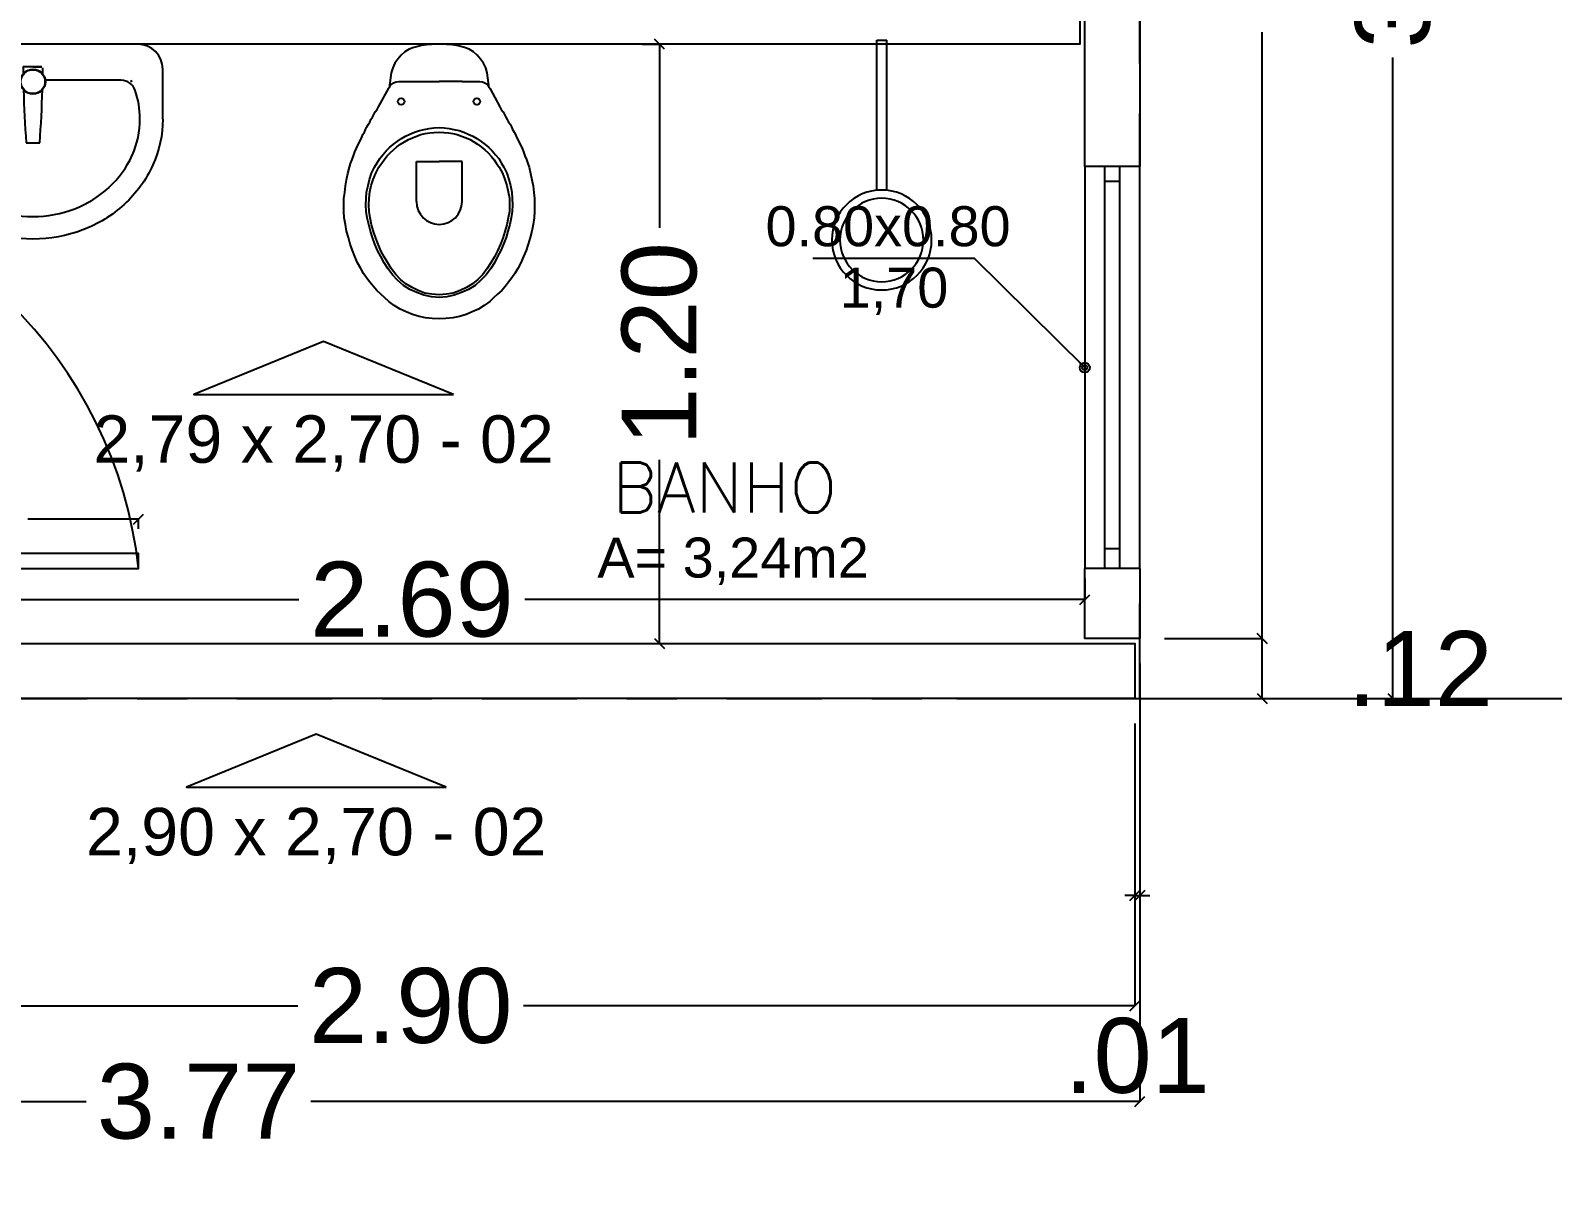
# Model space of a CAD drawing. Extents: x -135.4 to -46.2, y 65.4 to 86.5.
# Drawn here: x -100.199 to -97.15, y 70.349 to 72.639 of the extents above; entities that cross this region are included whole.
import ezdxf
from ezdxf.enums import TextEntityAlignment as Align

# ---------------------------------------------------------------- set-up
doc = ezdxf.new("R2010")
doc.units = 0
doc.header["$LTSCALE"] = 0.25
doc.header["$MEASUREMENT"] = 0
doc.header["$PDMODE"] = 34
doc.linetypes.add('DASHDOT', pattern=[25.4, 12.7, -6.35, 0, -6.35])
doc.layers.get('0').update_dxf_attribs({"linetype": 'CONTINUOUS'})
doc.layers.get('Defpoints').update_dxf_attribs({"linetype": 'CONTINUOUS'})
for name, color, linetype in [('1', 1, 'CONTINUOUS'), ('2', 2, 'CONTINUOUS'), ('3', 3, 'CONTINUOUS'), ('cotas', 11, 'CONTINUOUS'), ('LINHAS08', 2, 'CONTINUOUS'), ('paineis', 240, 'CONTINUOUS'), ('PAREDES', 4, 'CONTINUOUS'), ('sanit-4', 1, 'CONTINUOUS'), ('TEXTO', 3, 'CONTINUOUS'), ('TEXTO1', 3, 'CONTINUOUS'), ('TEXTO3', 3, 'CONTINUOUS'), ('vist-4', 1, 'CONTINUOUS')]:
    doc.layers.add(name, color=color, linetype=linetype)
doc.styles.add('Arial', font='ARIAL.TTF')
doc.styles.add('E50R60', font='ARIAL.TTF', dxfattribs={"height": 0.075})
doc.styles.add('E50R80', font='romans.shx')
doc.styles.add('ROMANS', font='ARIAL.TTF')
doc.dimstyles.new('DIM_20', dxfattribs={"dimtxt": 0.15, "dimasz": 0.02, "dimexe": 0, "dimexo": 0.05, "dimgap": 0.03, "dimtad": 0, "dimtoh": 1, "dimzin": 4, "dimdsep": 46, "dimtxsty": 'ROMANS', "dimblk": 'OBLIQUE', "dimcen": 0.03, "dimclrd": 11, "dimclre": 11, "dimclrt": 2, "dimadec": 0, "dimazin": 0, "dimtfac": 1, "dimtmove": 2, "dimatfit": 3, "dimldrblk": 'ORIGIN2', "dimfxl": 0, "dimtolj": 1, "dimtzin": 0, "dimarcsym": 0})

# ---------------------------------------------------------------- blocks, each defined once
blk = doc.blocks.new('P290')
at = {"layer": 'PAREDES'}
blk.add_lwpolyline([(0, 0), (2.9, 0), (2.9, 0.11), (0, 0.11)], close=True, dxfattribs=at)
blk = doc.blocks.new('4')
at = {"layer": 'PAREDES', "rotation": 180}
blk.add_blockref('P290', (2.9, 0.11), dxfattribs=at)
blk = doc.blocks.new('_Oblique')
at = {"layer": 'cotas', "color": 0, "lineweight": -2}
blk.add_line((-0.5, -0.5), (0.5, 0.5), dxfattribs=at)
blk = doc.blocks.new('*D60')
at = {"layer": 'cotas', "color": 11, "lineweight": -2}
for p, q in [((-100.887, 71.2517), (-100.887, 70.6861)), ((-97.987, 71.2517), (-97.987, 70.6861)), ((-100.887, 70.6861), (-99.6629, 70.6861)), ((-97.987, 70.6861), (-99.2112, 70.6861))]:
    blk.add_line(p, q, dxfattribs=at)
at = {"layer": 'Defpoints', "color": 0}
for p in [(-100.887, 71.3017), (-97.987, 71.3017), (-97.987, 70.6861)]:
    blk.add_point(p, dxfattribs=at)
at = {"layer": 'cotas', "color": 11, "lineweight": -2, "xscale": 0.02, "yscale": 0.02, "zscale": 0.02, "rotation": 180}
blk.add_blockref('_Oblique', (-100.887, 70.6861), dxfattribs=at)
at = {"layer": 'cotas', "color": 11, "lineweight": -2, "xscale": 0.02, "yscale": 0.02, "zscale": 0.02}
blk.add_blockref('_Oblique', (-97.987, 70.6861), dxfattribs=at)
at = {"layer": 'cotas', "color": 2, "insert": (-99.437, 70.6861), "char_height": 0.15, "attachment_point": 5, "style": 'ROMANS'}
blk.add_mtext('\\A1;2.90', dxfattribs=at)
blk = doc.blocks.new('_Origin2')
at = {"layer": 'cotas', "color": 0, "lineweight": -2}
blk.add_line((-0.5, 0), (-1, 0), dxfattribs=at)
for radius in [0.5, 0.25]:
    blk.add_circle((0, 0), radius, dxfattribs=at)
blk = doc.blocks.new('*D61')
at = {"layer": 'cotas', "color": 11, "lineweight": -2}
for p, q in [((-97.977, 71.3717), (-97.977, 70.9074)), ((-97.987, 71.2517), (-97.987, 70.9074)), ((-97.987, 70.9074), (-98.007, 70.9074)), ((-97.987, 70.9074), (-97.977, 70.9074)), ((-97.977, 70.9074), (-97.957, 70.9074))]:
    blk.add_line(p, q, dxfattribs=at)
at = {"layer": 'Defpoints', "color": 0}
for p in [(-97.977, 71.4217), (-97.987, 71.3017), (-97.977, 70.9074)]:
    blk.add_point(p, dxfattribs=at)
at = {"layer": 'cotas', "color": 11, "lineweight": -2, "xscale": 0.02, "yscale": 0.02, "zscale": 0.02}
blk.add_blockref('_Oblique', (-97.987, 70.9074), dxfattribs=at)
at = {"layer": 'cotas', "color": 11, "lineweight": -2, "xscale": 0.02, "yscale": 0.02, "zscale": 0.02, "rotation": 180}
blk.add_blockref('_Oblique', (-97.977, 70.9074), dxfattribs=at)
at = {"layer": 'cotas', "color": 2, "insert": (-97.982, 70.5861), "char_height": 0.15, "attachment_point": 5, "style": 'ROMANS'}
blk.add_mtext('\\A1;.01', dxfattribs=at)
blk = doc.blocks.new('*D62')
at = {"layer": 'cotas', "color": 11, "lineweight": -2}
for p, q in [((-101.747, 71.1917), (-101.747, 70.4946)), ((-97.977, 71.2008), (-97.977, 70.4946)), ((-101.747, 70.4946), (-100.0868, 70.4946)), ((-97.977, 70.4946), (-99.6373, 70.4946))]:
    blk.add_line(p, q, dxfattribs=at)
at = {"layer": 'Defpoints', "color": 0}
for p in [(-97.977, 71.2508), (-101.747, 71.2417), (-101.747, 70.4946)]:
    blk.add_point(p, dxfattribs=at)
at = {"layer": 'cotas', "color": 11, "lineweight": -2, "xscale": 0.02, "yscale": 0.02, "zscale": 0.02, "rotation": 180}
blk.add_blockref('_Oblique', (-101.747, 70.4946), dxfattribs=at)
at = {"layer": 'cotas', "color": 11, "lineweight": -2, "xscale": 0.02, "yscale": 0.02, "zscale": 0.02}
blk.add_blockref('_Oblique', (-97.977, 70.4946), dxfattribs=at)
at = {"layer": 'cotas', "color": 2, "insert": (-99.862, 70.4946), "char_height": 0.15, "attachment_point": 5, "style": 'ROMANS'}
blk.add_mtext('\\A1;3.77', dxfattribs=at)
blk = doc.blocks.new('*D63')
at = {"layer": 'cotas', "color": 11, "lineweight": -2}
for p, q in [((-97.927, 71.4217), (-97.7314, 71.4217)), ((-97.7314, 71.3017), (-97.7314, 71.4217)), ((-97.937, 71.3017), (-97.7314, 71.3017))]:
    blk.add_line(p, q, dxfattribs=at)
at = {"layer": 'Defpoints', "color": 0}
for p in [(-97.977, 71.4217), (-97.7314, 71.4217), (-97.987, 71.3017)]:
    blk.add_point(p, dxfattribs=at)
at = {"layer": 'cotas', "color": 11, "lineweight": -2, "xscale": 0.02, "yscale": 0.02, "zscale": 0.02}
for p, rotation in [((-97.7314, 71.4217), 90), ((-97.7314, 71.3017), 270)]:
    blk.add_blockref('_Oblique', p, dxfattribs=dict(at, rotation=rotation))
at = {"layer": 'cotas', "color": 2, "insert": (-97.4152, 71.3617), "char_height": 0.15, "attachment_point": 5, "style": 'ROMANS'}
blk.add_mtext('\\A1;.12', dxfattribs=at)
blk = doc.blocks.new('*D64')
at = {"layer": 'cotas', "color": 11, "lineweight": -2}
for p, q in [((-97.927, 74.3017), (-97.7314, 74.3017)), ((-97.7314, 74.3017), (-97.7314, 73.088)), ((-97.7314, 71.4217), (-97.7314, 72.6355)), ((-97.927, 71.4217), (-97.7314, 71.4217))]:
    blk.add_line(p, q, dxfattribs=at)
at = {"layer": 'Defpoints', "color": 0}
for p in [(-97.977, 74.3017), (-97.7314, 74.3017), (-97.977, 71.4217)]:
    blk.add_point(p, dxfattribs=at)
at = {"layer": 'cotas', "color": 11, "lineweight": -2, "xscale": 0.02, "yscale": 0.02, "zscale": 0.02}
for p, rotation in [((-97.7314, 74.3017), 90), ((-97.7314, 71.4217), 270)]:
    blk.add_blockref('_Oblique', p, dxfattribs=dict(at, rotation=rotation))
at = {"layer": 'cotas', "color": 2, "insert": (-97.7314, 72.8617), "char_height": 0.15, "attachment_point": 5, "rotation": 90, "style": 'ROMANS'}
blk.add_mtext('\\A1;2.88', dxfattribs=at)
blk = doc.blocks.new('*D66')
at = {"layer": 'cotas', "color": 11, "lineweight": -2}
for p, q in [((-97.7842, 74.3117), (-97.4698, 74.3117)), ((-97.4698, 74.3117), (-97.4698, 73.0284)), ((-97.4698, 71.3017), (-97.4698, 72.5851)), ((-97.7842, 71.3017), (-97.4698, 71.3017))]:
    blk.add_line(p, q, dxfattribs=at)
at = {"layer": 'Defpoints', "color": 0}
for p in [(-97.8342, 74.3117), (-97.4698, 74.3117), (-97.8342, 71.3017)]:
    blk.add_point(p, dxfattribs=at)
at = {"layer": 'cotas', "color": 11, "lineweight": -2, "xscale": 0.02, "yscale": 0.02, "zscale": 0.02}
for p, rotation in [((-97.4698, 74.3117), 90), ((-97.4698, 71.3017), 270)]:
    blk.add_blockref('_Oblique', p, dxfattribs=dict(at, rotation=rotation))
at = {"layer": 'cotas', "color": 2, "insert": (-97.4698, 72.8067), "char_height": 0.15, "attachment_point": 5, "rotation": 90, "style": 'ROMANS'}
blk.add_mtext('\\A1;3.01', dxfattribs=at)
blk = doc.blocks.new('*D73')
at = {"layer": 'cotas', "color": 11, "lineweight": -2}
for p, q in [((-98.9735, 72.6117), (-98.9387, 72.6117)), ((-98.9387, 72.6117), (-98.9387, 72.244)), ((-98.9387, 71.4117), (-98.9387, 71.7795)), ((-98.9735, 71.4117), (-98.9387, 71.4117))]:
    blk.add_line(p, q, dxfattribs=at)
at = {"layer": 'Defpoints', "color": 0}
for p in [(-98.9235, 72.6117), (-98.9387, 71.4117), (-98.9235, 71.4117)]:
    blk.add_point(p, dxfattribs=at)
at = {"layer": 'cotas', "color": 11, "lineweight": -2, "xscale": 0.02, "yscale": 0.02, "zscale": 0.02}
for p, rotation in [((-98.9387, 72.6117), 90), ((-98.9387, 71.4117), 270)]:
    blk.add_blockref('_Oblique', p, dxfattribs=dict(at, rotation=rotation))
at = {"layer": 'cotas', "color": 2, "insert": (-98.9387, 72.0117), "char_height": 0.15, "attachment_point": 5, "rotation": 90, "style": 'ROMANS'}
blk.add_mtext('\\A1;1.20', dxfattribs=at)
blk = doc.blocks.new('Lavatori')
for p, q in [((21, 0), (-21, 0)), ((-26, -15), (-26, -5)), ((0, -4.5), (-1.8, -4.5)), ((1.8, -4.5), (-1.8, -4.5)), ((0, -4.5), (1.8, -4.5)), ((26, -15), (26, -5)), ((-2.49, -7.23), (-17.64, -7.23)), ((17.64, -7.23), (2.49, -7.23)), ((-1.37, -19.72), (1.37, -19.72))]:
    blk.add_line(p, q)
blk.add_lwpolyline([(26, -15, -0.106878), (24.01, -24.18, -0.101579), (18.29, -32.06, -0.094885), (9.96, -37.18, -0.090639), (0, -39, -0.090639), (-9.96, -37.18, -0.094885), (-18.29, -32.06, -0.101579), (-24.01, -24.18, -0.106878), (-26, -15, -0.106878)], format="xyb")
for radius in [2.5, 2.4]:
    blk.add_circle((0, -7.5), radius)
for centre, radius, start, end in [((21, -5), 5, 0, 90), ((-21, -5), 5, 90, 180), ((-1.8, -4.7), 0.2, 90, 180.8897), ((282.94, -0.28), 284.97, 180.8897, 181.1438), ((-282.94, -0.28), 284.97, 358.8562, 359.1103), ((-17.64, -10.23), 3, 90, 161.1369), ((-1.88, -15.82), 19.73, 154.1718, 155.3928), ((282.94, -0.28), 284.97, 181.7805, 183.912), ((-282.94, -0.28), 284.97, 356.088, 358.2195), ((17.64, -10.23), 3, 18.8631, 90), ((1.88, -15.82), 19.73, 24.6072, 25.8282), ((-3.71, -14.99), 17.72, 161.1369, 179.7948), ((3.71, -14.99), 17.72, 0.2052, 18.8631), ((-3.71, -14.99), 17.72, 179.7948, 204.1968), ((3.71, -14.99), 17.72, 335.8032, 0.2052), ((-1.87, -14.16), 19.73, 204.1968, 227.3974), ((1.87, -14.16), 19.73, 312.6026, 335.8032), ((-0.69, -12.87), 21.48, 227.3974, 249.0784), ((0.69, -12.87), 21.48, 290.9216, 312.6026), ((0.08, -10.85), 23.65, 249.0784, 269.7948), ((-0.08, -10.85), 23.65, 270.2052, 290.9216)]:
    blk.add_arc(centre, radius, start, end)
blk = doc.blocks.new('BA1')
at = {"layer": 'sanit-4'}
for p, q in [((-0.3745, 0.7033), (-0.381, 0.6952)), ((-0.3672, 0.7098), (-0.3745, 0.7033)), ((-0.3584, 0.7149), (-0.3672, 0.7098)), ((-0.3489, 0.7186), (-0.3584, 0.7149)), ((-0.3387, 0.7215), (-0.3489, 0.7186)), ((-0.3336, 0.7222), (-0.3387, 0.7215)), ((-0.3387, 0.7215), (-0.3387, 0.7215)), ((-0.3285, 0.7229), (-0.3336, 0.7222)), ((-0.3234, 0.7237), (-0.3285, 0.7229)), ((-0.3183, 0.7244), (-0.3234, 0.7237)), ((-0.3139, 0.7244), (-0.3183, 0.7244)), ((-0.3088, 0.7251), (-0.3139, 0.7244)), ((-0.3037, 0.7251), (-0.3088, 0.7251)), ((-0.2986, 0.7251), (-0.3037, 0.7251)), ((-0.2986, 0.7251), (-0.2986, 0.7251)), ((-0.2935, 0.7251), (-0.2986, 0.7251)), ((-0.2884, 0.7251), (-0.2935, 0.7251)), ((-0.2833, 0.7244), (-0.2884, 0.7251)), ((-0.2782, 0.7244), (-0.2833, 0.7244)), ((-0.2731, 0.7237), (-0.2782, 0.7244)), ((-0.268, 0.7229), (-0.2731, 0.7237)), ((-0.2629, 0.7222), (-0.268, 0.7229)), ((-0.2578, 0.7215), (-0.2629, 0.7222)), ((-0.2578, 0.7215), (-0.2578, 0.7215)), ((-0.2475, 0.7186), (-0.2578, 0.7215)), ((-0.2381, 0.7149), (-0.2475, 0.7186)), ((-0.2293, 0.7098), (-0.2381, 0.7149)), ((-0.222, 0.7033), (-0.2293, 0.7098)), ((-0.2154, 0.6952), (-0.222, 0.7033)), ((-0.3912, 0.6777), (-0.3942, 0.6675)), ((-0.3869, 0.6872), (-0.3912, 0.6777)), ((-0.381, 0.6952), (-0.3869, 0.6872)), ((-0.2096, 0.6872), (-0.2154, 0.6952)), ((-0.2052, 0.6777), (-0.2096, 0.6872)), ((-0.2023, 0.6675), (-0.2052, 0.6777)), ((-0.3993, 0.6376), (-0.3971, 0.6405)), ((-0.3942, 0.6675), (-0.3985, 0.6376)), ((-0.3971, 0.6405), (-0.3942, 0.6449)), ((-0.3971, 0.6405), (-0.3971, 0.6405)), ((-0.3942, 0.6449), (-0.3898, 0.6478)), ((-0.3898, 0.6478), (-0.3847, 0.65)), ((-0.3847, 0.65), (-0.3796, 0.6507)), ((-0.3796, 0.6507), (-0.3438, 0.6507)), ((-0.3438, 0.6507), (-0.2986, 0.6507)), ((-0.2526, 0.6507), (-0.2986, 0.6507)), ((-0.2526, 0.6507), (-0.2169, 0.6507)), ((-0.2169, 0.6507), (-0.2118, 0.65)), ((-0.2169, 0.6507), (-0.2169, 0.6507)), ((-0.2118, 0.65), (-0.2067, 0.6478)), ((-0.2067, 0.6478), (-0.2023, 0.6449)), ((-0.2023, 0.6675), (-0.2023, 0.6675)), ((-0.1979, 0.6376), (-0.2023, 0.6675)), ((-0.2023, 0.6449), (-0.1994, 0.6405)), ((-0.1994, 0.6405), (-0.1979, 0.6376)), ((-0.4197, 0.5997), (-0.3993, 0.6369)), ((-0.3985, 0.6376), (-0.3993, 0.6376)), ((-0.3993, 0.6369), (-0.3993, 0.6376)), ((-0.3993, 0.6369), (-0.3993, 0.6369)), ((-0.3993, 0.6369), (-0.3993, 0.6369)), ((-0.3993, 0.6369), (-0.3993, 0.6369)), ((-0.3993, 0.6369), (-0.3993, 0.6369)), ((-0.3985, 0.6376), (-0.3985, 0.6376)), ((-0.3985, 0.6376), (-0.3985, 0.6376)), ((-0.3985, 0.6376), (-0.3985, 0.6376)), ((-0.3985, 0.6376), (-0.3985, 0.6376)), ((-0.1979, 0.6376), (-0.1979, 0.6376)), ((-0.1979, 0.6376), (-0.1979, 0.6376)), ((-0.1979, 0.6376), (-0.1979, 0.6376)), ((-0.1979, 0.6376), (-0.1979, 0.6376)), ((-0.1979, 0.6376), (-0.1979, 0.6376)), ((-0.1979, 0.6376), (-0.1979, 0.6369)), ((-0.1979, 0.6376), (-0.1979, 0.6376)), ((-0.1979, 0.6369), (-0.1972, 0.6369)), ((-0.1979, 0.6369), (-0.1979, 0.6369)), ((-0.1979, 0.6369), (-0.1979, 0.6369)), ((-0.1972, 0.6369), (-0.1768, 0.5997)), ((-0.435, 0.5741), (-0.4321, 0.5792)), ((-0.4321, 0.5792), (-0.4292, 0.5844)), ((-0.4321, 0.5792), (-0.4321, 0.5792)), ((-0.4292, 0.5844), (-0.4263, 0.5895)), ((-0.4263, 0.5895), (-0.4226, 0.5946)), ((-0.4226, 0.5946), (-0.4197, 0.5997)), ((-0.1768, 0.5997), (-0.1739, 0.5946)), ((-0.1768, 0.5997), (-0.1768, 0.5997)), ((-0.1739, 0.5946), (-0.1702, 0.5895)), ((-0.1702, 0.5895), (-0.1673, 0.5844)), ((-0.1673, 0.5844), (-0.1651, 0.5792)), ((-0.1658, 0.5792), (-0.1658, 0.5792)), ((-0.1651, 0.5792), (-0.1622, 0.5741)), ((-0.1651, 0.5792), (-0.1651, 0.5792)), ((-0.4511, 0.5442), (-0.4481, 0.5493)), ((-0.4481, 0.5493), (-0.446, 0.5544)), ((-0.446, 0.5544), (-0.443, 0.5596)), ((-0.443, 0.5596), (-0.4401, 0.5647)), ((-0.4401, 0.5647), (-0.4372, 0.569)), ((-0.4372, 0.569), (-0.435, 0.5741)), ((-0.357, 0.545), (-0.3475, 0.5493)), ((-0.3475, 0.5493), (-0.338, 0.5523)), ((-0.338, 0.5523), (-0.3285, 0.5544)), ((-0.3285, 0.5544), (-0.3183, 0.5566)), ((-0.3183, 0.5566), (-0.3088, 0.5574)), ((-0.3088, 0.5574), (-0.2986, 0.5581)), ((-0.3081, 0.5486), (-0.2986, 0.5493)), ((-0.2986, 0.5581), (-0.2884, 0.5574)), ((-0.2986, 0.5581), (-0.2986, 0.5581)), ((-0.2986, 0.5493), (-0.2891, 0.5486)), ((-0.2986, 0.5493), (-0.2986, 0.5493)), ((-0.2884, 0.5574), (-0.2782, 0.5566)), ((-0.2782, 0.5566), (-0.2687, 0.5544)), ((-0.2687, 0.5544), (-0.2585, 0.5523)), ((-0.2585, 0.5523), (-0.249, 0.5493)), ((-0.249, 0.5493), (-0.2402, 0.545)), ((-0.1622, 0.5741), (-0.1593, 0.569)), ((-0.1593, 0.569), (-0.1564, 0.5647)), ((-0.1564, 0.5647), (-0.1534, 0.5596)), ((-0.1534, 0.5596), (-0.1513, 0.5544)), ((-0.1513, 0.5544), (-0.1483, 0.5493)), ((-0.1483, 0.5493), (-0.1454, 0.5442)), ((-0.4642, 0.5172), (-0.4605, 0.5245)), ((-0.4605, 0.5245), (-0.4569, 0.5318)), ((-0.4569, 0.5318), (-0.4532, 0.5391)), ((-0.4532, 0.5391), (-0.4511, 0.5442)), ((-0.4532, 0.5391), (-0.4532, 0.5391)), ((-0.4503, 0.5391), (-0.4503, 0.5391)), ((-0.3978, 0.518), (-0.3905, 0.5245)), ((-0.3905, 0.5245), (-0.3825, 0.5304)), ((-0.3898, 0.5136), (-0.3832, 0.5194)), ((-0.3832, 0.5194), (-0.3759, 0.5253)), ((-0.3825, 0.5304), (-0.3737, 0.5362)), ((-0.3759, 0.5253), (-0.3679, 0.5296)), ((-0.3737, 0.5362), (-0.3657, 0.5413)), ((-0.3679, 0.5296), (-0.3599, 0.534)), ((-0.3657, 0.5413), (-0.357, 0.545)), ((-0.3599, 0.534), (-0.3519, 0.5377)), ((-0.3519, 0.5377), (-0.3438, 0.5413)), ((-0.3438, 0.5413), (-0.3351, 0.5442)), ((-0.3351, 0.5442), (-0.3263, 0.5464)), ((-0.3263, 0.5464), (-0.3168, 0.5479)), ((-0.3168, 0.5479), (-0.3081, 0.5486)), ((-0.2891, 0.5486), (-0.2796, 0.5479)), ((-0.2796, 0.5479), (-0.2709, 0.5464)), ((-0.2709, 0.5464), (-0.2621, 0.5442)), ((-0.2621, 0.5442), (-0.2534, 0.5413)), ((-0.2534, 0.5413), (-0.2446, 0.5377)), ((-0.2446, 0.5377), (-0.2366, 0.534)), ((-0.2402, 0.545), (-0.2308, 0.5413)), ((-0.2366, 0.534), (-0.2286, 0.5296)), ((-0.2308, 0.5413), (-0.2227, 0.5362)), ((-0.2286, 0.5296), (-0.2213, 0.5253)), ((-0.2227, 0.5362), (-0.214, 0.5304)), ((-0.2213, 0.5253), (-0.214, 0.5194)), ((-0.214, 0.5304), (-0.206, 0.5245)), ((-0.214, 0.5194), (-0.2067, 0.5136)), ((-0.206, 0.5245), (-0.1987, 0.518)), ((-0.1454, 0.5442), (-0.1432, 0.5391)), ((-0.1432, 0.5391), (-0.1432, 0.5391)), ((-0.1432, 0.5391), (-0.1396, 0.5318)), ((-0.1396, 0.5318), (-0.1359, 0.5245)), ((-0.1359, 0.5245), (-0.1323, 0.5172)), ((-0.4759, 0.4866), (-0.4729, 0.4946)), ((-0.4729, 0.4946), (-0.47, 0.5019)), ((-0.47, 0.5019), (-0.4671, 0.5099)), ((-0.4671, 0.5099), (-0.4642, 0.5172)), ((-0.4226, 0.4873), (-0.4175, 0.4961)), ((-0.4175, 0.4961), (-0.4109, 0.5034)), ((-0.4139, 0.4866), (-0.4087, 0.4939)), ((-0.4109, 0.5034), (-0.4044, 0.5114)), ((-0.4087, 0.4939), (-0.4029, 0.5012)), ((-0.4044, 0.5114), (-0.3978, 0.518)), ((-0.4029, 0.5012), (-0.3963, 0.5078)), ((-0.3963, 0.5078), (-0.3898, 0.5136)), ((-0.3438, 0.4903), (-0.2986, 0.4903)), ((-0.3438, 0.41), (-0.3438, 0.4903)), ((-0.2526, 0.4903), (-0.2986, 0.4903)), ((-0.2526, 0.41), (-0.2526, 0.4903)), ((-0.2067, 0.5136), (-0.2001, 0.5078)), ((-0.2001, 0.5078), (-0.1943, 0.5012)), ((-0.1987, 0.518), (-0.1921, 0.5114)), ((-0.1943, 0.5012), (-0.1885, 0.4939)), ((-0.1921, 0.5114), (-0.1855, 0.5034)), ((-0.1885, 0.4939), (-0.1834, 0.4866)), ((-0.1855, 0.5034), (-0.179, 0.4961)), ((-0.179, 0.4961), (-0.1739, 0.4873)), ((-0.1323, 0.5172), (-0.1294, 0.5099)), ((-0.1294, 0.5099), (-0.1265, 0.5019)), ((-0.1265, 0.5019), (-0.1235, 0.4946)), ((-0.1235, 0.4946), (-0.1206, 0.4866)), ((-0.4839, 0.4538), (-0.481, 0.4662)), ((-0.481, 0.4662), (-0.478, 0.4786)), ((-0.478, 0.4786), (-0.4759, 0.4866)), ((-0.478, 0.4786), (-0.478, 0.4786)), ((-0.4379, 0.4545), (-0.4336, 0.4669)), ((-0.4336, 0.4669), (-0.4277, 0.4786)), ((-0.4306, 0.4545), (-0.4255, 0.4669)), ((-0.4277, 0.4786), (-0.4226, 0.4873)), ((-0.4277, 0.4786), (-0.4277, 0.4786)), ((-0.4255, 0.4669), (-0.419, 0.4786)), ((-0.419, 0.4786), (-0.4139, 0.4866)), ((-0.419, 0.4786), (-0.419, 0.4786)), ((-0.1834, 0.4866), (-0.1782, 0.4786)), ((-0.1782, 0.4786), (-0.1717, 0.4669)), ((-0.1782, 0.4786), (-0.1782, 0.4786)), ((-0.1739, 0.4873), (-0.1688, 0.4786)), ((-0.1717, 0.4669), (-0.1666, 0.4545)), ((-0.1688, 0.4786), (-0.1629, 0.4669)), ((-0.1688, 0.4786), (-0.1688, 0.4786)), ((-0.1629, 0.4669), (-0.1586, 0.4545)), ((-0.1206, 0.4866), (-0.1184, 0.4786)), ((-0.1184, 0.4786), (-0.1155, 0.4662)), ((-0.1184, 0.4786), (-0.1184, 0.4786)), ((-0.1155, 0.4662), (-0.1126, 0.4538)), ((-0.489, 0.4159), (-0.4875, 0.4283)), ((-0.4875, 0.4283), (-0.4861, 0.4414)), ((-0.4861, 0.4414), (-0.4839, 0.4538)), ((-0.4445, 0.4159), (-0.4438, 0.429)), ((-0.4438, 0.429), (-0.4408, 0.4421)), ((-0.4408, 0.4421), (-0.4379, 0.4545)), ((-0.4387, 0.4166), (-0.4372, 0.4297)), ((-0.4372, 0.4297), (-0.4343, 0.4421)), ((-0.4343, 0.4421), (-0.4306, 0.4545)), ((-0.1666, 0.4545), (-0.1629, 0.4421)), ((-0.1629, 0.4421), (-0.16, 0.4297)), ((-0.16, 0.4297), (-0.1578, 0.4166)), ((-0.1586, 0.4545), (-0.1556, 0.4421)), ((-0.1556, 0.4421), (-0.1527, 0.429)), ((-0.1527, 0.429), (-0.152, 0.4159)), ((-0.1126, 0.4538), (-0.1104, 0.4414)), ((-0.1104, 0.4414), (-0.1089, 0.4283)), ((-0.1089, 0.4283), (-0.1075, 0.4159)), ((-0.489, 0.4027), (-0.489, 0.4159)), ((-0.489, 0.3903), (-0.489, 0.4027)), ((-0.4452, 0.4035), (-0.4445, 0.4159)), ((-0.4445, 0.3903), (-0.4452, 0.4035)), ((-0.4394, 0.4035), (-0.4387, 0.4166)), ((-0.4387, 0.3903), (-0.4394, 0.4035)), ((-0.1578, 0.4166), (-0.1578, 0.4035)), ((-0.1578, 0.4035), (-0.1578, 0.3903)), ((-0.152, 0.4159), (-0.1513, 0.4035)), ((-0.1513, 0.4035), (-0.152, 0.3903)), ((-0.1075, 0.4159), (-0.1075, 0.4027)), ((-0.1075, 0.4027), (-0.1075, 0.3903)), ((-0.4883, 0.3772), (-0.489, 0.3903)), ((-0.4883, 0.3772), (-0.4883, 0.3772)), ((-0.4861, 0.3641), (-0.4883, 0.3772)), ((-0.4423, 0.3772), (-0.4445, 0.3903)), ((-0.4423, 0.3772), (-0.4423, 0.3772)), ((-0.4394, 0.3641), (-0.4423, 0.3772)), ((-0.4365, 0.3772), (-0.4387, 0.3903)), ((-0.4365, 0.3772), (-0.4365, 0.3772)), ((-0.4336, 0.3633), (-0.4365, 0.3772)), ((-0.16, 0.3772), (-0.1629, 0.3633)), ((-0.1578, 0.3903), (-0.16, 0.3772)), ((-0.16, 0.3772), (-0.16, 0.3772)), ((-0.1542, 0.3772), (-0.1571, 0.3641)), ((-0.152, 0.3903), (-0.1542, 0.3772)), ((-0.1542, 0.3772), (-0.1542, 0.3772)), ((-0.1082, 0.3772), (-0.1104, 0.3641)), ((-0.1075, 0.3903), (-0.1082, 0.3772)), ((-0.1082, 0.3772), (-0.1082, 0.3772)), ((-0.4839, 0.3509), (-0.4861, 0.3641)), ((-0.4802, 0.3378), (-0.4839, 0.3509)), ((-0.4766, 0.3247), (-0.4802, 0.3378)), ((-0.4357, 0.3509), (-0.4394, 0.3641)), ((-0.4321, 0.3378), (-0.4357, 0.3509)), ((-0.4299, 0.3502), (-0.4336, 0.3633)), ((-0.427, 0.3247), (-0.4321, 0.3378)), ((-0.4255, 0.3371), (-0.4299, 0.3502)), ((-0.4204, 0.3247), (-0.4255, 0.3371)), ((-0.171, 0.3371), (-0.1753, 0.3247)), ((-0.1666, 0.3502), (-0.171, 0.3371)), ((-0.1644, 0.3378), (-0.1695, 0.3247)), ((-0.1629, 0.3633), (-0.1666, 0.3502)), ((-0.1607, 0.3509), (-0.1644, 0.3378)), ((-0.1571, 0.3641), (-0.1607, 0.3509)), ((-0.1162, 0.3378), (-0.1199, 0.3247)), ((-0.1126, 0.3509), (-0.1162, 0.3378)), ((-0.1104, 0.3641), (-0.1126, 0.3509)), ((-0.4722, 0.3123), (-0.4766, 0.3247)), ((-0.4671, 0.2999), (-0.4722, 0.3123)), ((-0.4219, 0.3123), (-0.427, 0.3247)), ((-0.4153, 0.2999), (-0.4219, 0.3123)), ((-0.4153, 0.3115), (-0.4204, 0.3247)), ((-0.4087, 0.2991), (-0.4153, 0.3115)), ((-0.1812, 0.3115), (-0.1877, 0.2991)), ((-0.1753, 0.3247), (-0.1812, 0.3115)), ((-0.1746, 0.3123), (-0.1812, 0.2999)), ((-0.1695, 0.3247), (-0.1746, 0.3123)), ((-0.1243, 0.3123), (-0.1294, 0.2999)), ((-0.1199, 0.3247), (-0.1243, 0.3123)), ((-0.462, 0.2875), (-0.4671, 0.2999)), ((-0.4554, 0.2758), (-0.462, 0.2875)), ((-0.4554, 0.2758), (-0.4554, 0.2758)), ((-0.4496, 0.2663), (-0.4554, 0.2758)), ((-0.4474, 0.2758), (-0.4474, 0.2758)), ((-0.4087, 0.2875), (-0.4153, 0.2999)), ((-0.4015, 0.2875), (-0.4087, 0.2991)), ((-0.4015, 0.2758), (-0.4087, 0.2875)), ((-0.3942, 0.2758), (-0.4015, 0.2875)), ((-0.4015, 0.2758), (-0.4015, 0.2758)), ((-0.392, 0.2634), (-0.4015, 0.2758)), ((-0.3942, 0.2758), (-0.3942, 0.2758)), ((-0.3854, 0.2641), (-0.3942, 0.2758)), ((-0.2023, 0.2758), (-0.2111, 0.2641)), ((-0.195, 0.2758), (-0.2045, 0.2634)), ((-0.195, 0.2875), (-0.2023, 0.2758)), ((-0.2023, 0.2758), (-0.2023, 0.2758)), ((-0.1877, 0.2991), (-0.195, 0.2875)), ((-0.1877, 0.2875), (-0.195, 0.2758)), ((-0.195, 0.2758), (-0.195, 0.2758)), ((-0.1812, 0.2999), (-0.1877, 0.2875)), ((-0.141, 0.2758), (-0.1469, 0.2663)), ((-0.1345, 0.2875), (-0.141, 0.2758)), ((-0.141, 0.2758), (-0.141, 0.2758)), ((-0.1294, 0.2999), (-0.1345, 0.2875)), ((-0.4438, 0.2576), (-0.4496, 0.2663)), ((-0.4372, 0.2488), (-0.4438, 0.2576)), ((-0.4306, 0.2408), (-0.4372, 0.2488)), ((-0.3818, 0.2525), (-0.392, 0.2634)), ((-0.3759, 0.2539), (-0.3854, 0.2641)), ((-0.3701, 0.2422), (-0.3818, 0.2525)), ((-0.365, 0.2452), (-0.3759, 0.2539)), ((-0.3526, 0.2379), (-0.365, 0.2452)), ((-0.2315, 0.2452), (-0.2439, 0.2379)), ((-0.2206, 0.2539), (-0.2315, 0.2452)), ((-0.2147, 0.2525), (-0.2264, 0.2422)), ((-0.2111, 0.2641), (-0.2206, 0.2539)), ((-0.2045, 0.2634), (-0.2147, 0.2525)), ((-0.1593, 0.2488), (-0.1658, 0.2408)), ((-0.1527, 0.2576), (-0.1593, 0.2488)), ((-0.1469, 0.2663), (-0.1527, 0.2576)), ((-0.4233, 0.232), (-0.4306, 0.2408)), ((-0.4153, 0.2247), (-0.4233, 0.232)), ((-0.4073, 0.2174), (-0.4153, 0.2247)), ((-0.3993, 0.2101), (-0.4073, 0.2174)), ((-0.357, 0.2342), (-0.3701, 0.2422)), ((-0.3431, 0.2277), (-0.357, 0.2342)), ((-0.3402, 0.232), (-0.3526, 0.2379)), ((-0.3292, 0.2225), (-0.3431, 0.2277)), ((-0.3271, 0.2269), (-0.3402, 0.232)), ((-0.3139, 0.2196), (-0.3292, 0.2225)), ((-0.3132, 0.2247), (-0.3271, 0.2269)), ((-0.2986, 0.2182), (-0.3139, 0.2196)), ((-0.2986, 0.2233), (-0.3132, 0.2247)), ((-0.284, 0.2247), (-0.2986, 0.2233)), ((-0.2986, 0.2233), (-0.2986, 0.2233)), ((-0.2833, 0.2196), (-0.2986, 0.2182)), ((-0.2986, 0.2182), (-0.2986, 0.2182)), ((-0.2702, 0.2269), (-0.284, 0.2247)), ((-0.268, 0.2225), (-0.2833, 0.2196)), ((-0.2563, 0.232), (-0.2702, 0.2269)), ((-0.2534, 0.2277), (-0.268, 0.2225)), ((-0.2439, 0.2379), (-0.2563, 0.232)), ((-0.2395, 0.2342), (-0.2534, 0.2277)), ((-0.2264, 0.2422), (-0.2395, 0.2342)), ((-0.1892, 0.2174), (-0.1972, 0.2101)), ((-0.1812, 0.2247), (-0.1892, 0.2174)), ((-0.1731, 0.232), (-0.1812, 0.2247)), ((-0.1658, 0.2408), (-0.1731, 0.232)), ((-0.3993, 0.2101), (-0.3993, 0.2101)), ((-0.3883, 0.2021), (-0.3993, 0.2101)), ((-0.3767, 0.1948), (-0.3883, 0.2021)), ((-0.3643, 0.189), (-0.3767, 0.1948)), ((-0.3519, 0.1839), (-0.3643, 0.189)), ((-0.3387, 0.1802), (-0.3519, 0.1839)), ((-0.2446, 0.1839), (-0.2578, 0.1802)), ((-0.2322, 0.189), (-0.2446, 0.1839)), ((-0.2198, 0.1948), (-0.2322, 0.189)), ((-0.2082, 0.2021), (-0.2198, 0.1948)), ((-0.1972, 0.2101), (-0.2082, 0.2021)), ((-0.1972, 0.2101), (-0.1972, 0.2101)), ((-0.3256, 0.1773), (-0.3387, 0.1802)), ((-0.3125, 0.1759), (-0.3256, 0.1773)), ((-0.2986, 0.1751), (-0.3125, 0.1759)), ((-0.2847, 0.1759), (-0.2986, 0.1751)), ((-0.2986, 0.1751), (-0.2986, 0.1751)), ((-0.2709, 0.1773), (-0.2847, 0.1759)), ((-0.2578, 0.1802), (-0.2709, 0.1773))]:
    blk.add_line(p, q, dxfattribs=at)
for centre in [(-0.3744, 0.6105), (-0.2228, 0.6105)]:
    blk.add_circle(centre, 0.00672, dxfattribs=at)
blk.add_arc((-0.2982, 0.41), 0.0456, 180, 0, dxfattribs=at)
blk = doc.blocks.new('CH')
at = {"layer": 'vist-4'}
for p, q in [((-0.01, 0.3005), (-0.01, 0)), ((0.01, 0.3005), (0.01, 0)), ((-0.01, 0), (0.01, 0))]:
    blk.add_line(p, q, dxfattribs=at)
for radius in [0.1, 0.0836]:
    blk.add_circle((0, 0.4), radius, dxfattribs=at)
blk = doc.blocks.new('*D108')
at = {"layer": 'Defpoints', "color": 0}
for p in [(-98.3933, 77.4617), (-98.3933, 71.3017), (-97.0088, 71.3017)]:
    blk.add_point(p, dxfattribs=at)
at = {"layer": 'LINHAS08', "color": 11, "lineweight": -2}
for p, q in [((-98.3433, 77.4617), (-97.0088, 77.4617)), ((-97.0088, 77.4617), (-97.0088, 74.6069)), ((-97.0088, 71.3017), (-97.0088, 74.1566)), ((-98.3433, 71.3017), (-97.0088, 71.3017))]:
    blk.add_line(p, q, dxfattribs=at)
at = {"layer": 'LINHAS08', "color": 11, "lineweight": -2, "xscale": 0.02, "yscale": 0.02, "zscale": 0.02}
for p, rotation in [((-97.0088, 77.4617), 90), ((-97.0088, 71.3017), 270)]:
    blk.add_blockref('_Oblique', p, dxfattribs=dict(at, rotation=rotation))
at = {"layer": 'LINHAS08', "color": 2, "insert": (-97.0088, 74.3817), "char_height": 0.15, "attachment_point": 5, "rotation": 90, "style": 'ROMANS'}
blk.add_mtext('\\A1;6.16', dxfattribs=at)
blk = doc.blocks.new('*D112')
at = {"layer": 'cotas', "color": 11, "lineweight": -2}
for p, q in [((-100.782, 71.5417), (-100.782, 71.4996)), ((-98.087, 71.5417), (-98.087, 71.4996)), ((-100.782, 71.4996), (-99.6608, 71.4996)), ((-98.087, 71.4996), (-99.2083, 71.4996))]:
    blk.add_line(p, q, dxfattribs=at)
at = {"layer": 'Defpoints', "color": 0}
for p in [(-100.782, 71.4996), (-100.782, 71.4917), (-98.087, 71.4917)]:
    blk.add_point(p, dxfattribs=at)
at = {"layer": 'cotas', "color": 11, "lineweight": -2, "xscale": 0.02, "yscale": 0.02, "zscale": 0.02, "rotation": 180}
blk.add_blockref('_Oblique', (-100.782, 71.4996), dxfattribs=at)
at = {"layer": 'cotas', "color": 11, "lineweight": -2, "xscale": 0.02, "yscale": 0.02, "zscale": 0.02}
blk.add_blockref('_Oblique', (-98.087, 71.4996), dxfattribs=at)
at = {"layer": 'cotas', "color": 2, "insert": (-99.4345, 71.4996), "char_height": 0.15, "attachment_point": 5, "style": 'ROMANS'}
blk.add_mtext('\\A1;2.69', dxfattribs=at)
blk = doc.blocks.new('*D114')
at = {"layer": 'Defpoints', "color": 0}
for p in [(-99.982, 71.6605), (-100.782, 71.5917), (-99.982, 71.5917)]:
    blk.add_point(p, dxfattribs=at)
at = {"layer": 'LINHAS08', "color": 11, "lineweight": -2}
for p, q in [((-100.782, 71.6417), (-100.782, 71.6605)), ((-100.782, 71.6605), (-100.5598, 71.6605)), ((-99.982, 71.6605), (-100.2042, 71.6605)), ((-99.982, 71.6417), (-99.982, 71.6605))]:
    blk.add_line(p, q, dxfattribs=at)
at = {"layer": 'LINHAS08', "color": 11, "lineweight": -2, "xscale": 0.02, "yscale": 0.02, "zscale": 0.02, "rotation": 180}
blk.add_blockref('_Oblique', (-100.782, 71.6605), dxfattribs=at)
at = {"layer": 'LINHAS08', "color": 11, "lineweight": -2, "xscale": 0.02, "yscale": 0.02, "zscale": 0.02}
blk.add_blockref('_Oblique', (-99.982, 71.6605), dxfattribs=at)
at = {"layer": 'LINHAS08', "color": 2, "insert": (-100.382, 71.6605), "char_height": 0.15, "attachment_point": 5, "style": 'ROMANS'}
blk.add_mtext('\\A1;.80', dxfattribs=at)

msp = doc.modelspace()

# ---------------------------------------------------------------- linework, layer by layer
at = {"layer": '1'}
for p, q in [((-97.977, 72.3667), (-98.087, 72.3667)), ((-98.087, 72.3667), (-98.087, 71.5617)), ((-97.977, 71.5617), (-97.977, 72.3667)), ((-97.977, 71.5617), (-98.087, 71.5617))]:
    msp.add_line(p, q, dxfattribs=at)
at = {"layer": '1', "linetype": 'DASHDOT', "ltscale": 0.06}
msp.add_lwpolyline([(-107.917, 68.3817), (-101.747, 68.3817), (-101.747, 71.3017), (-97.977, 71.3017), (-97.977, 74.3817), (-106.057, 74.3817), (-106.057, 71.4117), (-107.917, 71.4117)], close=True, dxfattribs=at)
at = {"layer": '1'}
msp.add_arc((-100.8556, 71.4661), 0.8788, 6.2516, 85.1988, dxfattribs=at)
at = {"layer": '2'}
for p, q in [((-98.047, 71.5617), (-98.047, 72.3667)), ((-98.017, 71.5617), (-98.017, 72.3667)), ((-98.017, 72.3367), (-98.047, 72.3367)), ((-98.017, 71.6017), (-98.047, 71.6017))]:
    msp.add_line(p, q, dxfattribs=at)
at = {"layer": '3'}
msp.add_lwpolyline([(-100.782, 71.5917), (-100.782, 71.5617), (-99.982, 71.5617), (-99.982, 71.5917)], close=True, dxfattribs=at)
at = {"layer": 'paineis', "color": 4}
for points in [[(-99.3516, 71.9105), (-99.6116, 72.0163), (-99.6116, 72.0163), (-99.8716, 71.9105)], [(-99.3663, 71.1245), (-99.6263, 71.2304), (-99.6263, 71.2304), (-99.8863, 71.1245)]]:
    msp.add_lwpolyline(points, close=True, dxfattribs=at)
at = {"layer": 'PAREDES'}
msp.add_line((-97.977, 73.3367), (-97.977, 72.3667), dxfattribs=at)
for points in [[(-98.087, 72.3667), (-98.087, 73.3367), (-97.977, 73.3367)], [(-97.977, 71.5617), (-97.977, 71.4217), (-98.087, 71.4217), (-98.087, 71.5617)]]:
    msp.add_lwpolyline(points, dxfattribs=at)
msp.add_lwpolyline([(-100.887, 72.7217), (-98.097, 72.7217), (-98.097, 72.6117), (-100.887, 72.6117)], close=True, dxfattribs=at)

# ---------------------------------------------------------------- block references
at = {"xscale": -1, "rotation": 180}
msp.add_blockref('CH', (-98.4937, 72.6197), dxfattribs=at)
msp.add_blockref('BA1', (-99.0817, 71.8866))
at = {"layer": 'PAREDES', "xscale": -1, "rotation": 180}
msp.add_blockref('4', (-100.887, 71.4117), dxfattribs=at)
at = {"layer": 'vist-4', "xscale": 0.009999999999990905, "yscale": 0.009999999999990905, "zscale": 0.01}
msp.add_blockref('Lavatori', (-100.1936, 72.6117), dxfattribs=at)

# ---------------------------------------------------------------- texts
at = {"layer": 'TEXTO1', "color": 2, "style": 'Arial'}
for s, p in [('0.80x0.80', (-98.7264, 72.2073)), ('1,70', (-98.5778, 72.0843))]:
    msp.add_text(s, height=0.08, dxfattribs=at).set_placement(p)
for s, p in [('2,79 x 2,70 - 02', (-99.6116, 71.813)), ('2,90 x 2,70 - 02', (-99.6263, 71.0271))]:
    msp.add_text(s, height=0.095, dxfattribs=at).set_placement(p, align=Align.MIDDLE)
at = {"layer": 'TEXTO1', "color": 10, "style": 'E50R60'}
msp.add_text('A= 3,24m2', height=0.08, dxfattribs=at).set_placement((-99.0632, 71.5439))
at = {"layer": 'TEXTO3', "color": 3, "style": 'E50R80'}
msp.add_text('BANHO', height=0.1, dxfattribs=at).set_placement((-99.0334, 71.674))

# ---------------------------------------------------------------- dimensions: what is measured, and where the dimension line sits
at = {"layer": 'cotas'}
for base, p1, p2, angle, picture, middle in [((-97.7314, 74.3017), (-97.977, 71.4217), (-97.977, 74.3017), 270, '*D64', (-97.7314, 72.8617)), ((-97.4698, 74.3117), (-97.8342, 71.3017), (-97.8342, 74.3117), 270, '*D66', (-97.4698, 72.8067)), ((-98.9387, 71.4117), (-98.9235, 72.6117), (-98.9235, 71.4117), 90, '*D73', (-98.9387, 72.0117)), ((-97.7314, 71.4217), (-97.987, 71.3017), (-97.977, 71.4217), 270, '*D63', (-97.4152, 71.3617))]:
    dim = msp.add_linear_dim(base=base, p1=p1, p2=p2, angle=angle, dimstyle='DIM_20', dxfattribs=at)
    dim.commit()
    dim.dimension.update_dxf_attribs({"geometry": picture, "text_midpoint": middle})
for base, p1, p2, picture, middle in [((-100.7820151727, 71.499597756), (-98.0870151728, 71.4917456848), (-100.7820151727, 71.4917456848), '*D112', (-99.4345151727, 71.499597756)), ((-97.977, 70.9074), (-97.987, 71.3017), (-97.977, 71.4217), '*D61', (-97.982, 70.5861)), ((-97.987, 70.6861), (-100.887, 71.3017), (-97.987, 71.3017), '*D60', (-99.437, 70.6861)), ((-101.747, 70.4946), (-97.977, 71.2508), (-101.747, 71.2417), '*D62', (-99.862, 70.4946))]:
    dim = msp.add_linear_dim(base=base, p1=p1, p2=p2, dimstyle='DIM_20', dxfattribs=at)
    dim.commit()
    dim.dimension.update_dxf_attribs({"geometry": picture, "text_midpoint": middle})
at = {"layer": 'LINHAS08'}
dim = msp.add_linear_dim(base=(-97.0088, 71.3017), p1=(-98.3933, 77.4617), p2=(-98.3933, 71.3017), angle=90, dimstyle='DIM_20', override={"dimcen": 0.324234}, dxfattribs=at)
dim.commit()
dim.dimension.update_dxf_attribs({"geometry": '*D108', "text_midpoint": (-97.0088, 74.3817)})
dim = msp.add_linear_dim(base=(-99.982, 71.6605), p1=(-100.782, 71.5917), p2=(-99.982, 71.5917), dimstyle='DIM_20', override={"dimcen": 0.324234}, dxfattribs=at)
dim.commit()
dim.dimension.update_dxf_attribs({"geometry": '*D114', "text_midpoint": (-100.382, 71.6605)})

# ---------------------------------------------------------------- leaders
at = {"layer": 'TEXTO'}
msp.add_leader([(-98.087, 71.9642), (-98.3077, 72.1824), (-98.6315, 72.1824)], dimstyle='DIM_20', override={"dimgap": 0.03, "dimtad": 0}, dxfattribs=at)

doc.saveas('drawing.dxf')
